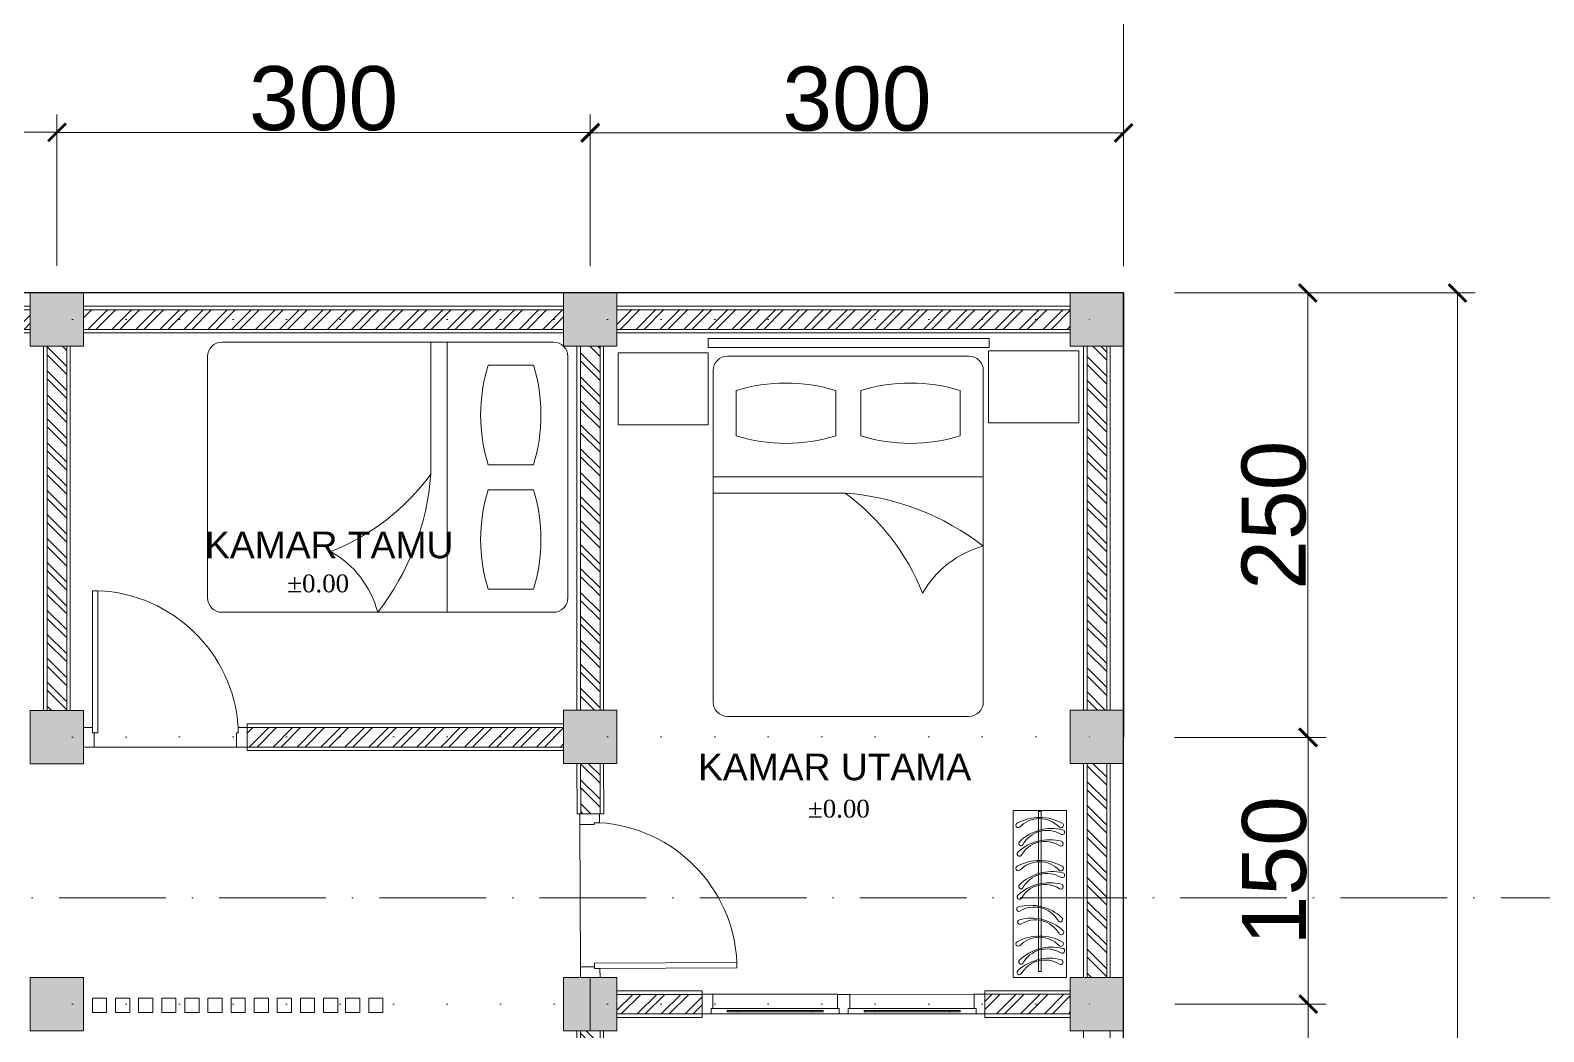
# Model space of a CAD drawing. Header units: millimetres. Extents: x -12161372 to 46643, y -9506984 to 15358.
# Drawn here: x 12894 to 13745, y 5875 to 6438 of the extents above; entities that cross this region are included whole.
import ezdxf

# ---------------------------------------------------------------- set-up
doc = ezdxf.new("R2010")
doc.units = ezdxf.units.MM
doc.linetypes.add('ACAD_ISO07W100', pattern=[3, 0, -3])
doc.linetypes.add('ACAD_ISO10W100', pattern=[18, 12, -3, 0, -3])
for name, color, linetype, lineweight in [('arsiran', 202, 'Continuous', 0), ('dimensi', 50, 'Continuous', 5), ('dinding', 110, 'Continuous', 9), ('furniture', 7, 'Continuous', 5), ('garis potongan', 3, 'ACAD_ISO10W100', 18), ('interior', 7, 'Continuous', 13), ('jendela', 7, 'Continuous', 15), ('kolom', 150, 'Continuous', 13), ('pintu', 7, 'Continuous', 13), ('teks', 255, 'Continuous', 5)]:
    doc.layers.add(name, color=color, linetype=linetype, lineweight=lineweight)
doc.layers.add('lahan', color=253, linetype='Continuous', plot=False)
doc.layers.add('lantai', color=9, linetype='Continuous')
doc.styles.get("Standard").update_dxf_attribs({"font": 'arial.ttf'})
doc.styles.add('teks3', font='times.ttf', dxfattribs={"height": 25})
doc.dimstyles.new('ISO-25', dxfattribs={"dimtxt": 4.5, "dimasz": 10, "dimexe": 10, "dimexo": 10, "dimtad": 1, "dimtxsty": 'Standard', "dimblk": 'ARCHTICK', "dimcen": 2.5, "dimclrt": 256, "dimadec": 0, "dimazin": 0, "dimtfac": 1, "dimtmove": 0, "dimatfit": 3, "dimfxl": 75, "dimfxlon": 1, "dimtfillclr": 256, "dimlwd": -1, "dimlwe": -1, "dimarcsym": 0})

# ---------------------------------------------------------------- blocks, each defined once
blk = doc.blocks.new('*U21')
at = {"layer": 'arsiran'}
h = blk.add_hatch(dxfattribs=at)
h.set_pattern_fill('ANSI32', color=256)
h.set_pattern_definition([(45, (-2340.073, -4513.269), (-6.735192, 6.735192), []), (45, (-2335.583, -4513.269), (-6.735192, 6.735192), [])])
h.paths.add_polyline_path([(0, 5.5), (0, -5.5), (204.61, -5.5), (204.61, 5.5)])
blk.add_lwpolyline([(0, -5.5), (204.61, -5.5), (204.61, 5.5), (0, 5.5)], close=True, dxfattribs=at)
at = {"layer": 'dinding'}
blk.add_lwpolyline([(0, -7.5), (204.61, -7.5), (204.61, 7.5), (0, 7.5)], close=True, dxfattribs=at)
blk = doc.blocks.new('*U22')
at = {"layer": 'arsiran'}
h = blk.add_hatch(dxfattribs=at)
h.set_pattern_fill('ANSI32', color=256)
h.set_pattern_definition([(45, (-2339.748, -4513.269), (-6.735192, 6.735192), []), (45, (-2335.258, -4513.269), (-6.735192, 6.735192), [])])
h.paths.add_polyline_path([(0, 5.5), (0, -5.5), (204.93, -5.5), (204.93, 5.5)])
blk.add_lwpolyline([(0, -5.5), (204.93, -5.5), (204.93, 5.5), (0, 5.5)], close=True, dxfattribs=at)
at = {"layer": 'dinding'}
blk.add_lwpolyline([(0, -7.5), (204.93, -7.5), (204.93, 7.5), (0, 7.5)], close=True, dxfattribs=at)
blk = doc.blocks.new('*U4')
at = {"layer": 'arsiran'}
h = blk.add_hatch(dxfattribs=at)
h.set_pattern_fill('ANSI32', color=256)
h.set_pattern_definition([(45, (-2274.681, -4513.269), (-6.735192, 6.735192), []), (45, (-2270.191, -4513.269), (-6.735192, 6.735192), [])])
h.paths.add_polyline_path([(0, 5.5), (0, -5.5), (270, -5.5), (270, 5.5)])
blk.add_lwpolyline([(0, -5.5), (270, -5.5), (270, 5.5), (0, 5.5)], close=True, dxfattribs=at)
at = {"layer": 'dinding'}
blk.add_lwpolyline([(0, -7.5), (270, -7.5), (270, 7.5), (0, 7.5)], close=True, dxfattribs=at)
blk = doc.blocks.new('*U24')
at = {"layer": 'arsiran'}
h = blk.add_hatch(dxfattribs=at)
h.set_pattern_fill('ANSI32', color=256)
h.set_pattern_definition([(45, (-2289.681, -4513.269), (-6.735192, 6.735192), []), (45, (-2285.191, -4513.269), (-6.735192, 6.735192), [])])
h.paths.add_polyline_path([(0, 5.5), (0, -5.5), (255, -5.5), (255, 5.5)])
blk.add_lwpolyline([(0, -5.5), (255, -5.5), (255, 5.5), (0, 5.5)], close=True, dxfattribs=at)
at = {"layer": 'dinding'}
blk.add_lwpolyline([(0, -7.5), (255, -7.5), (255, 7.5), (0, 7.5)], close=True, dxfattribs=at)
blk = doc.blocks.new('*U38')
at = {"layer": 'arsiran'}
h = blk.add_hatch(dxfattribs=at)
h.set_pattern_fill('ANSI32', color=256)
h.set_pattern_definition([(45, (-2366.681, -4513.269), (-6.735192, 6.735192), []), (45, (-2362.191, -4513.269), (-6.735192, 6.735192), [])])
h.paths.add_polyline_path([(0, 5.5), (0, -5.5), (178, -5.5), (178, 5.5)])
blk.add_lwpolyline([(0, -5.5), (178, -5.5), (178, 5.5), (0, 5.5)], close=True, dxfattribs=at)
at = {"layer": 'dinding'}
blk.add_lwpolyline([(0, -7.5), (178, -7.5), (178, 7.5), (0, 7.5)], close=True, dxfattribs=at)
blk = doc.blocks.new('*U39')
at = {"layer": 'arsiran'}
h = blk.add_hatch(dxfattribs=at)
h.set_pattern_fill('ANSI32', color=256, angle=0.22412)
h.set_pattern_definition([(45.22412, (-2498.637, -4523.077), (-6.761486, 6.708795), []), (45.22412, (-2494.147, -4523.059), (-6.761486, 6.708795), [])])
h.paths.add_polyline_path([(-0.02, 5.5), (0.02, -5.5), (28.39, -5.39), (28.35, 5.61)])
blk.add_lwpolyline([(0.02, -5.5), (28.39, -5.39), (28.35, 5.61), (-0.02, 5.5)], close=True, dxfattribs=at)
at = {"layer": 'dinding'}
blk.add_lwpolyline([(0.03, -7.5), (28.4, -7.39), (28.34, 7.61), (-0.03, 7.5)], close=True, dxfattribs=at)
blk = doc.blocks.new('*U25')
at = {"layer": 'arsiran'}
h = blk.add_hatch(dxfattribs=at)
h.set_pattern_fill('ANSI32', color=256)
h.set_pattern_definition([(45, (-2424.289, -4513.269), (-6.735192, 6.735192), []), (45, (-2419.799, -4513.269), (-6.735192, 6.735192), [])])
h.paths.add_polyline_path([(0, 5.5), (0, -5.5), (120.39, -5.5), (120.39, 5.5)])
blk.add_lwpolyline([(0, -5.5), (120.39, -5.5), (120.39, 5.5), (0, 5.5)], close=True, dxfattribs=at)
at = {"layer": 'dinding'}
blk.add_lwpolyline([(0, -7.5), (120.39, -7.5), (120.39, 7.5), (0, 7.5)], close=True, dxfattribs=at)
blk = doc.blocks.new('*U40')
at = {"layer": 'arsiran'}
h = blk.add_hatch(dxfattribs=at)
h.set_pattern_fill('ANSI32', color=256)
h.set_pattern_definition([(45, (-2496.681, -4513.269), (-6.735192, 6.735192), []), (45, (-2492.191, -4513.269), (-6.735192, 6.735192), [])])
h.paths.add_polyline_path([(0, 5.5), (0, -5.5), (48, -5.5), (48, 5.5)])
blk.add_lwpolyline([(0, -5.5), (48, -5.5), (48, 5.5), (0, 5.5)], close=True, dxfattribs=at)
at = {"layer": 'dinding'}
blk.add_lwpolyline([(0, -7.5), (48, -7.5), (48, 7.5), (0, 7.5)], close=True, dxfattribs=at)
blk = doc.blocks.new('*U42')
at = {"layer": 'arsiran'}
h = blk.add_hatch(dxfattribs=at)
h.set_pattern_fill('ANSI32', color=256)
h.set_pattern_definition([(45, (-2527.686, -4513.269), (-6.735192, 6.735192), []), (45, (-2523.196, -4513.269), (-6.735192, 6.735192), [])])
h.paths.add_polyline_path([(0, 5.5), (0, -5.5), (16.99, -5.5), (16.99, 5.5)])
blk.add_lwpolyline([(0, -5.5), (16.99, -5.5), (16.99, 5.5), (0, 5.5)], close=True, dxfattribs=at)
at = {"layer": 'dinding'}
blk.add_lwpolyline([(0, -7.5), (16.99, -7.5), (16.99, 7.5), (0, 7.5)], close=True, dxfattribs=at)
blk = doc.blocks.new('_ArchTick')
at = {"color": 0, "linetype": 'ByBlock', "const_width": 0.15}
blk.add_lwpolyline([(-0.5, -0.5), (0.5, 0.5)], dxfattribs=at)
blk = doc.blocks.new('*D82')
at = {"layer": 'Defpoints', "color": 0, "ltscale": 10, "transparency": 16777216}
for p in [(13509.18, 6290.26), (13509.18, 5290.26), (13696.99, 5290.26)]:
    blk.add_point(p, dxfattribs=at)
at = {"layer": 'dimensi', "color": 0, "ltscale": 10, "transparency": 16777216}
for p, q in [((13621.99, 6290.26), (13706.99, 6290.26)), ((13696.99, 6290.26), (13696.99, 5290.26)), ((13621.99, 5290.26), (13706.99, 5290.26))]:
    blk.add_line(p, q, dxfattribs=at)
at = {"layer": 'dimensi', "color": 0, "ltscale": 10, "transparency": 16777216, "xscale": 10, "yscale": 10, "zscale": 10}
for p, rotation in [((13696.99, 6290.26), 90), ((13696.99, 5290.26), 270)]:
    blk.add_blockref('_ArchTick', p, dxfattribs=dict(at, rotation=rotation))
at = {"layer": 'dimensi', "ltscale": 10, "transparency": 16777216, "insert": (13677.98, 5788.69), "char_height": 4.5, "attachment_point": 5, "rotation": 90}
blk.add_mtext('{\\H8x;1000}', dxfattribs=at)
blk = doc.blocks.new('*D83')
at = {"layer": 'Defpoints', "color": 0, "ltscale": 10, "transparency": 16777216}
for p in [(13509.18, 5890.26), (13501.68, 5290.26), (13612.91, 5290.26)]:
    blk.add_point(p, dxfattribs=at)
at = {"layer": 'dimensi', "color": 0, "ltscale": 10, "transparency": 16777216}
for p, q in [((13537.91, 5890.26), (13622.91, 5890.26)), ((13612.91, 5890.26), (13612.91, 5290.26)), ((13537.91, 5290.26), (13622.91, 5290.26))]:
    blk.add_line(p, q, dxfattribs=at)
at = {"layer": 'dimensi', "color": 0, "ltscale": 10, "transparency": 16777216, "xscale": 10, "yscale": 10, "zscale": 10}
for p, rotation in [((13612.91, 5890.26), 90), ((13612.91, 5290.26), 270)]:
    blk.add_blockref('_ArchTick', p, dxfattribs=dict(at, rotation=rotation))
at = {"layer": 'dimensi', "ltscale": 10, "transparency": 16777216, "insert": (13593.9, 5579.04), "char_height": 4.5, "attachment_point": 5, "rotation": 90}
blk.add_mtext('{\\H8x;600}', dxfattribs=at)
blk = doc.blocks.new('*D85')
at = {"layer": 'Defpoints', "color": 0, "ltscale": 10, "transparency": 16777216}
for p in [(12909.18, 6380.65), (12609.18, 6290.26), (12909.18, 6290.26)]:
    blk.add_point(p, dxfattribs=at)
at = {"layer": 'dimensi', "color": 0, "ltscale": 10, "transparency": 16777216}
for p, q in [((12609.18, 6305.65), (12609.18, 6390.65)), ((12909.18, 6305.65), (12909.18, 6390.65)), ((12609.18, 6380.65), (12909.18, 6380.65))]:
    blk.add_line(p, q, dxfattribs=at)
at = {"layer": 'dimensi', "color": 0, "ltscale": 10, "transparency": 16777216, "xscale": 10, "yscale": 10, "zscale": 10, "rotation": 180}
blk.add_blockref('_ArchTick', (12609.18, 6380.65), dxfattribs=at)
at = {"layer": 'dimensi', "color": 0, "ltscale": 10, "transparency": 16777216, "xscale": 10, "yscale": 10, "zscale": 10}
blk.add_blockref('_ArchTick', (12909.18, 6380.65), dxfattribs=at)
at = {"layer": 'dimensi', "ltscale": 10, "transparency": 16777216, "insert": (12759.18, 6399.66), "char_height": 4.5, "attachment_point": 5}
blk.add_mtext('{\\H8x;300}', dxfattribs=at)
blk = doc.blocks.new('*D86')
at = {"layer": 'Defpoints', "color": 0, "ltscale": 10, "transparency": 16777216}
for p in [(13209.18, 6380.58), (12909.18, 6290.26), (13209.18, 6290.26)]:
    blk.add_point(p, dxfattribs=at)
at = {"layer": 'dimensi', "color": 0, "ltscale": 10, "transparency": 16777216}
for p, q in [((12909.18, 6305.58), (12909.18, 6390.58)), ((13209.18, 6305.58), (13209.18, 6390.58)), ((12909.18, 6380.58), (13209.18, 6380.58))]:
    blk.add_line(p, q, dxfattribs=at)
at = {"layer": 'dimensi', "color": 0, "ltscale": 10, "transparency": 16777216, "xscale": 10, "yscale": 10, "zscale": 10, "rotation": 180}
blk.add_blockref('_ArchTick', (12909.18, 6380.58), dxfattribs=at)
at = {"layer": 'dimensi', "color": 0, "ltscale": 10, "transparency": 16777216, "xscale": 10, "yscale": 10, "zscale": 10}
blk.add_blockref('_ArchTick', (13209.18, 6380.58), dxfattribs=at)
at = {"layer": 'dimensi', "ltscale": 10, "transparency": 16777216, "insert": (13059.18, 6399.6), "char_height": 4.5, "attachment_point": 5}
blk.add_mtext('{\\H8x;300}', dxfattribs=at)
blk = doc.blocks.new('*D87')
at = {"layer": 'Defpoints', "color": 0, "ltscale": 10, "transparency": 16777216}
for p in [(13509.18, 6380.34), (13209.18, 6290.89), (13509.18, 6290.26)]:
    blk.add_point(p, dxfattribs=at)
at = {"layer": 'dimensi', "color": 0, "ltscale": 10, "transparency": 16777216}
for p, q in [((13209.18, 6305.34), (13209.18, 6390.34)), ((13509.18, 6305.34), (13509.18, 6390.34)), ((13209.18, 6380.34), (13509.18, 6380.34))]:
    blk.add_line(p, q, dxfattribs=at)
at = {"layer": 'dimensi', "color": 0, "ltscale": 10, "transparency": 16777216, "xscale": 10, "yscale": 10, "zscale": 10, "rotation": 180}
blk.add_blockref('_ArchTick', (13209.18, 6380.34), dxfattribs=at)
at = {"layer": 'dimensi', "color": 0, "ltscale": 10, "transparency": 16777216, "xscale": 10, "yscale": 10, "zscale": 10}
blk.add_blockref('_ArchTick', (13509.18, 6380.34), dxfattribs=at)
at = {"layer": 'dimensi', "ltscale": 10, "transparency": 16777216, "insert": (13359.18, 6399.35), "char_height": 4.5, "attachment_point": 5}
blk.add_mtext('{\\H8x;300}', dxfattribs=at)
blk = doc.blocks.new('*D88')
at = {"layer": 'Defpoints', "color": 0, "ltscale": 10, "transparency": 16777216}
for p in [(13509.18, 6452.52), (12309.18, 6290.26), (13509.18, 6290.26)]:
    blk.add_point(p, dxfattribs=at)
at = {"layer": 'dimensi', "color": 0, "ltscale": 10, "transparency": 16777216}
for p, q in [((12309.18, 6377.52), (12309.18, 6462.52)), ((13509.18, 6377.52), (13509.18, 6462.52)), ((12309.18, 6452.52), (13509.18, 6452.52))]:
    blk.add_line(p, q, dxfattribs=at)
at = {"layer": 'dimensi', "color": 0, "ltscale": 10, "transparency": 16777216, "xscale": 10, "yscale": 10, "zscale": 10, "rotation": 180}
blk.add_blockref('_ArchTick', (12309.18, 6452.52), dxfattribs=at)
at = {"layer": 'dimensi', "color": 0, "ltscale": 10, "transparency": 16777216, "xscale": 10, "yscale": 10, "zscale": 10}
blk.add_blockref('_ArchTick', (13509.18, 6452.52), dxfattribs=at)
at = {"layer": 'dimensi', "ltscale": 10, "transparency": 16777216, "insert": (12907.43, 6471.53), "char_height": 4.5, "attachment_point": 5}
blk.add_mtext('{\\H8x;1200}', dxfattribs=at)
blk = doc.blocks.new('*D97')
at = {"layer": 'Defpoints', "color": 0, "ltscale": 10, "transparency": 16777216}
for p in [(13509.18, 6290.26), (13509.18, 6040.26), (13612.8, 6040.26)]:
    blk.add_point(p, dxfattribs=at)
at = {"layer": 'dimensi', "color": 0, "ltscale": 10, "transparency": 16777216}
for p, q in [((13537.8, 6290.26), (13622.8, 6290.26)), ((13612.8, 6290.26), (13612.8, 6040.26)), ((13537.8, 6040.26), (13622.8, 6040.26))]:
    blk.add_line(p, q, dxfattribs=at)
at = {"layer": 'dimensi', "color": 0, "ltscale": 10, "transparency": 16777216, "xscale": 10, "yscale": 10, "zscale": 10}
for p, rotation in [((13612.8, 6290.26), 90), ((13612.8, 6040.26), 270)]:
    blk.add_blockref('_ArchTick', p, dxfattribs=dict(at, rotation=rotation))
at = {"layer": 'dimensi', "ltscale": 10, "transparency": 16777216, "insert": (13593.79, 6165.26), "char_height": 4.5, "attachment_point": 5, "rotation": 90}
blk.add_mtext('{\\H8x;250}', dxfattribs=at)
blk = doc.blocks.new('*D98')
at = {"layer": 'Defpoints', "color": 0, "ltscale": 10, "transparency": 16777216}
for p in [(13509.18, 6040.26), (13509.18, 5890.26), (13613.05, 5890.26)]:
    blk.add_point(p, dxfattribs=at)
at = {"layer": 'dimensi', "color": 0, "ltscale": 10, "transparency": 16777216}
for p, q in [((13538.05, 6040.26), (13623.05, 6040.26)), ((13613.05, 6040.26), (13613.05, 5890.26)), ((13538.05, 5890.26), (13623.05, 5890.26))]:
    blk.add_line(p, q, dxfattribs=at)
at = {"layer": 'dimensi', "color": 0, "ltscale": 10, "transparency": 16777216, "xscale": 10, "yscale": 10, "zscale": 10}
for p, rotation in [((13613.05, 6040.26), 90), ((13613.05, 5890.26), 270)]:
    blk.add_blockref('_ArchTick', p, dxfattribs=dict(at, rotation=rotation))
at = {"layer": 'dimensi', "ltscale": 10, "transparency": 16777216, "insert": (13594.04, 5965.26), "char_height": 4.5, "attachment_point": 5, "rotation": 90}
blk.add_mtext('{\\H8x;150}', dxfattribs=at)
blk = doc.blocks.new('A$C20D7642B')
for p, q in [((0, 1880), (0, 0)), ((600, 1880), (0, 1880)), ((600, 1880), (600, 0)), ((285, 14), (285, 1812)), ((285, 1812), (316, 1812)), ((316, 1812), (316, 14)), ((340, 0), (0, 0)), ((316, 14), (285, 14)), ((340, 0), (600, 0))]:
    blk.add_line(p, q)
for centre, radius, start, end in [((65, 1707), 27.8, 56.3378, 252.7376), ((190, 2189), 526, 255.3064, 312.7492), ((221, 1864), 305, 239.1708, 332.3023), ((243, 1988), 305, 237.7855, 330.9171), ((511, 1705), 26.4, 313.4541, 140.2621), ((529, 1823), 26.4, 312.0689, 138.8769), ((49, 1578), 27.8, 57.7231, 254.1228), ((163, 2064), 526, 256.6916, 314.1345), ((59, 1372), 27.8, 28.2801, 224.6799), ((63, 1502), 27.8, 42.31, 238.7098), ((301, 1940), 526, 241.2786, 298.7214), ((304, 1732), 305, 223.7577, 316.8893), ((349, 1537), 305, 209.7278, 302.8594), ((542, 1501), 26.4, 298.0411, 124.849), ((397, 1739), 526, 227.2487, 284.6915), ((71, 1227), 27.8, 28.2801, 224.6799), ((408, 1594), 526, 227.2487, 284.6915), ((360, 1392), 305, 209.7278, 302.8594), ((524, 1256), 26.4, 284.0112, 110.8192), ((535, 1111), 26.4, 284.0112, 110.8192), ((65, 858), 27.8, 56.3378, 252.7376), ((190, 1340), 526, 255.3064, 312.7492), ((221, 1015), 305, 239.1708, 332.3023), ((243, 1139), 305, 237.7855, 330.9171), ((511, 856), 26.4, 313.4541, 140.2621), ((529, 974), 26.4, 312.0689, 138.8769), ((49, 729), 27.8, 57.7231, 254.1228), ((163, 1215), 526, 256.6916, 314.1345), ((63, 653), 27.8, 42.31, 238.7098), ((301, 1090), 526, 241.2786, 298.7214), ((304, 883), 305, 223.7577, 316.8893), ((529, 489), 26.4, 312.0689, 138.8769), ((542, 652), 26.4, 298.0411, 124.849), ((65, 374), 27.8, 56.3378, 252.7376), ((163, 730), 526, 256.6916, 314.1345), ((190, 856), 526, 255.3064, 312.7492), ((221, 530), 305, 239.1708, 332.3023), ((243, 655), 305, 237.7855, 330.9171), ((511, 372), 26.4, 313.4541, 140.2621), ((49, 245), 27.8, 57.7231, 254.1228), ((63, 168), 27.8, 42.31, 238.7098), ((304, 398), 305, 223.7577, 316.8893), ((542, 168), 26.4, 298.0411, 124.849), ((301, 606), 526, 241.2786, 298.7214)]:
    blk.add_arc(centre, radius, start, end)

msp = doc.modelspace()

# ---------------------------------------------------------------- hatches: boundary and pattern name
at = {"layer": 'jendela'}
h = msp.add_hatch(color=256, dxfattribs=at)
h.dxf.hatch_style = 1
h.paths.add_polyline_path([(13340.176, 5886.002), (13340.176, 5886.602), (13286.176, 5886.602), (13286.176, 5886.002)])
h = msp.add_hatch(color=256, dxfattribs=at)
h.dxf.hatch_style = 1
h.paths.add_polyline_path([(13340.176, 5886.002), (13340.176, 5886.602), (13286.176, 5886.602), (13286.176, 5886.002)])
h = msp.add_hatch(color=256, dxfattribs=at)
h.dxf.hatch_style = 1
h.paths.add_polyline_path([(13286.183, 5885.997), (13286.183, 5886.597), (13340.183, 5886.597), (13340.183, 5885.997)])
h = msp.add_hatch(color=256, dxfattribs=at)
h.dxf.hatch_style = 1
h.paths.add_polyline_path([(13286.189, 5886.002), (13286.189, 5886.602), (13340.189, 5886.602), (13340.189, 5886.002)])
h = msp.add_hatch(color=256, dxfattribs=at)
h.dxf.hatch_style = 1
h.paths.add_polyline_path([(13286.189, 5886.002), (13286.189, 5886.602), (13340.189, 5886.602), (13340.189, 5886.002)])
h = msp.add_hatch(color=256, dxfattribs=at)
h.dxf.hatch_style = 1
h.paths.add_polyline_path([(13417.176, 5886.002), (13417.176, 5886.602), (13363.176, 5886.602), (13363.176, 5886.002)])
h = msp.add_hatch(color=256, dxfattribs=at)
h.dxf.hatch_style = 1
h.paths.add_polyline_path([(13417.176, 5886.002), (13417.176, 5886.602), (13363.176, 5886.602), (13363.176, 5886.002)])
h = msp.add_hatch(color=256, dxfattribs=at)
h.dxf.hatch_style = 1
h.paths.add_polyline_path([(13417.183, 5885.997), (13417.183, 5886.597), (13363.183, 5886.597), (13363.183, 5885.997)])
h = msp.add_hatch(color=256, dxfattribs=at)
h.dxf.hatch_style = 1
h.paths.add_polyline_path([(13363.189, 5886.002), (13363.189, 5886.602), (13417.189, 5886.602), (13417.189, 5886.002)])
h = msp.add_hatch(color=256, dxfattribs=at)
h.dxf.hatch_style = 1
h.paths.add_polyline_path([(13363.189, 5886.002), (13363.189, 5886.602), (13417.189, 5886.602), (13417.189, 5886.002)])
at = {"layer": 'kolom'}
h = msp.add_hatch(color=256, dxfattribs=at)
h.dxf.hatch_style = 1
h.paths.add_polyline_path([(12924.183, 6260.262), (12924.183, 6290.262), (12894.183, 6290.262), (12894.183, 6260.262)])
h = msp.add_hatch(color=256, dxfattribs=at)
h.dxf.hatch_style = 1
h.paths.add_polyline_path([(13224.183, 6260.262), (13224.183, 6290.262), (13194.183, 6290.262), (13194.183, 6260.262)])
h = msp.add_hatch(color=256, dxfattribs=at)
h.dxf.hatch_style = 1
h.paths.add_polyline_path([(13509.183, 6260.262), (13509.183, 6290.262), (13479.183, 6290.262), (13479.183, 6260.262)])
h = msp.add_hatch(color=256, dxfattribs=at)
h.dxf.hatch_style = 1
h.paths.add_polyline_path([(12924.183, 6025.329), (12924.183, 6055.329), (12894.183, 6055.329), (12894.183, 6025.329)])
h = msp.add_hatch(color=256, dxfattribs=at)
h.dxf.hatch_style = 1
h.paths.add_polyline_path([(13224.183, 6025.654), (13224.183, 6055.654), (13194.183, 6055.654), (13194.183, 6025.654)])
h = msp.add_hatch(color=256, dxfattribs=at)
h.dxf.hatch_style = 1
h.paths.add_polyline_path([(13509.183, 6025.654), (13509.183, 6055.654), (13479.183, 6055.654), (13479.183, 6025.654)])
h = msp.add_hatch(color=256, dxfattribs=at)
h.dxf.hatch_style = 1
h.paths.add_polyline_path([(12924.183, 5875.262), (12924.183, 5905.262), (12894.183, 5905.262), (12894.183, 5875.262)])
h = msp.add_hatch(color=256, dxfattribs=at)
h.dxf.hatch_style = 1
h.paths.add_polyline_path([(13224.183, 5875.262), (13224.183, 5905.262), (13194.183, 5905.262), (13194.183, 5875.262)])
h = msp.add_hatch(color=256, dxfattribs=at)
h.dxf.hatch_style = 1
h.paths.add_polyline_path([(13509.183, 5875.262), (13509.183, 5905.262), (13479.183, 5905.262), (13479.183, 5875.262)])

# ---------------------------------------------------------------- linework, layer by layer
at = {"layer": 'dinding'}
msp.add_lwpolyline([(13501.683, 5597.689), (13501.705, 5875.262), (13486.705, 5875.262), (13486.683, 5597.689)], close=True, dxfattribs=at)
at = {"layer": 'furniture', "lineweight": 0}
for p, q in [((13188.451, 6262.636), (13002.021, 6262.636)), ((13119.509, 6262.636), (13119.509, 6188.427)), ((13128.723, 6262.636), (13128.723, 6110.655)), ((13275.411, 6264.607), (13433.471, 6264.607)), ((13275.411, 6259.541), (13275.411, 6264.607)), ((13433.471, 6259.541), (13275.411, 6259.541)), ((13483.9, 6257.694), (13433.239, 6257.694)), ((13433.239, 6217.165), (13433.239, 6257.694)), ((13433.471, 6259.541), (13433.471, 6264.607)), ((13483.9, 6217.165), (13483.9, 6257.694)), ((12993.916, 6254.53), (12993.916, 6118.761)), ((13177.197, 6249.69), (13151.736, 6249.69)), ((13196.557, 6118.761), (13196.557, 6254.53)), ((13275.56, 6256.583), (13224.899, 6256.583)), ((13224.899, 6216.054), (13224.899, 6256.583)), ((13275.56, 6216.054), (13275.56, 6256.583)), ((13422.161, 6254.736), (13286.391, 6254.736)), ((13278.285, 6246.631), (13278.285, 6060.201)), ((13430.266, 6060.201), (13430.266, 6246.631)), ((13291.232, 6235.376), (13291.232, 6209.915)), ((13347.246, 6235.376), (13347.246, 6209.915)), ((13361.305, 6235.376), (13361.305, 6209.915)), ((13417.32, 6209.915), (13417.32, 6235.376)), ((13224.899, 6216.054), (13275.56, 6216.054)), ((13433.239, 6217.165), (13483.9, 6217.165)), ((13177.197, 6193.675), (13151.736, 6193.675)), ((13278.285, 6186.902), (13430.266, 6186.902)), ((13177.197, 6179.616), (13151.736, 6179.616)), ((13278.285, 6177.688), (13352.495, 6177.688)), ((13151.736, 6123.601), (13177.197, 6123.601)), ((13002.021, 6110.655), (13188.451, 6110.655)), ((13286.391, 6052.095), (13422.161, 6052.095))]:
    msp.add_line(p, q, dxfattribs=at)
for centre, radius, start, end in [((13002.021, 6254.53), 8.106, 90, 180), ((13188.451, 6254.53), 8.106, 0, 90), ((13242.038, 6221.682), 94.546, 162.768704, 197.231296), ((13086.894, 6221.682), 94.546, 342.768704, 17.231296), ((13286.391, 6246.631), 8.106, 90, 180), ((13422.161, 6246.631), 8.106, 0, 90), ((13319.239, 6145.074), 94.546, 72.768704, 107.231296), ((13389.313, 6145.074), 94.546, 72.768704, 107.231296), ((13319.239, 6300.217), 94.546, 252.768704, 287.231296), ((13389.313, 6300.217), 94.546, 252.768704, 287.231296), ((13017.137, 6262.646), 126.446, 291.348472, 324.057918), ((12976.225, 6198.863), 143.663, 322.121347, 355.834124), ((13242.038, 6151.609), 94.546, 162.768704, 197.231296), ((13086.894, 6151.609), 94.546, 342.768704, 17.231296), ((13342.058, 6034.404), 143.663, 52.121347, 85.834124), ((13278.275, 6075.316), 126.446, 21.348472, 54.057918), ((13444.34, 6094.23), 55.387, 104.720065, 150.686325), ((13036.051, 6096.581), 55.387, 14.720065, 60.686325), ((13002.021, 6118.761), 8.106, 180, 270), ((13188.451, 6118.761), 8.106, 270, 0), ((13286.391, 6060.201), 8.106, 180, 270), ((13422.161, 6060.201), 8.106, 270, 0)]:
    msp.add_arc(centre, radius, start, end, dxfattribs=at)
at = {"layer": 'garis potongan', "ltscale": 5}
msp.add_lwpolyline([(11648.982, 5925.082), (11648.982, 5950.082), (13857.666, 5950.082), (13857.666, 5925.082)], dxfattribs=at)
at = {"layer": 'interior'}
for points in [[(12937.098, 5885.603), (12929.098, 5885.603), (12929.098, 5893.603), (12937.098, 5893.603)], [(12950.098, 5885.603), (12942.098, 5885.603), (12942.098, 5893.603), (12950.098, 5893.603)], [(12963.098, 5885.603), (12955.098, 5885.603), (12955.098, 5893.603), (12963.098, 5893.603)], [(12976.098, 5885.603), (12968.098, 5885.603), (12968.098, 5893.603), (12976.098, 5893.603)], [(12989.098, 5885.603), (12981.098, 5885.603), (12981.098, 5893.603), (12989.098, 5893.603)], [(13002.098, 5885.603), (12994.098, 5885.603), (12994.098, 5893.603), (13002.098, 5893.603)], [(13015.098, 5885.603), (13007.098, 5885.603), (13007.098, 5893.603), (13015.098, 5893.603)], [(13028.098, 5885.603), (13020.098, 5885.603), (13020.098, 5893.603), (13028.098, 5893.603)], [(13041.098, 5885.603), (13033.098, 5885.603), (13033.098, 5893.603), (13041.098, 5893.603)], [(13054.098, 5885.603), (13046.098, 5885.603), (13046.098, 5893.603), (13054.098, 5893.603)], [(13067.098, 5885.603), (13059.098, 5885.603), (13059.098, 5893.603), (13067.098, 5893.603)], [(13079.567, 5885.603), (13071.567, 5885.603), (13071.567, 5893.603), (13079.567, 5893.603)], [(13092.567, 5885.603), (13084.567, 5885.603), (13084.567, 5893.603), (13092.567, 5893.603)]]:
    msp.add_lwpolyline(points, close=True, dxfattribs=at)
at = {"layer": 'jendela'}
for p, q in [((13278.183, 5895.779), (13348.183, 5895.779)), ((13278.183, 5895.779), (13348.183, 5895.779)), ((13425.183, 5895.779), (13355.194, 5895.752)), ((13425.183, 5895.779), (13355.194, 5895.752)), ((13354.183, 5884.797), (13272.183, 5884.796)), ((13292.183, 5886.848), (13292.183, 5885.648)), ((13334.183, 5886.848), (13334.183, 5885.648)), ((13349.183, 5884.797), (13431.183, 5884.796)), ((13369.183, 5886.848), (13369.183, 5885.648)), ((13411.183, 5886.848), (13411.183, 5885.648))]:
    msp.add_line(p, q, dxfattribs=at)
for points in [[(13278.183, 5884.797), (13278.183, 5884.796), (13272.183, 5884.796), (13272.172, 5895.779)], [(13272.172, 5895.779), (13278.183, 5895.779), (13278.183, 5887.797)], [(13278.183, 5884.797), (13278.183, 5884.796), (13272.183, 5884.796), (13272.183, 5895.78)], [(13272.183, 5895.78), (13278.183, 5895.779), (13278.183, 5887.797)], [(13348.172, 5895.762), (13355.194, 5895.762), (13355.183, 5887.797), (13354.183, 5887.797), (13354.183, 5884.797), (13349.183, 5884.797)], [(13355.194, 5895.762), (13348.172, 5895.762), (13348.183, 5887.797), (13349.183, 5887.797), (13349.183, 5884.797), (13354.183, 5884.797)], [(13355.194, 5895.762), (13348.172, 5895.762), (13348.183, 5887.797), (13349.183, 5887.797), (13349.183, 5884.797), (13354.183, 5884.797)], [(13425.183, 5884.797), (13425.183, 5884.796), (13431.183, 5884.796), (13431.183, 5895.78)], [(13431.183, 5895.78), (13425.183, 5895.779), (13425.183, 5887.797)], [(13425.183, 5884.797), (13425.183, 5884.796), (13431.183, 5884.796), (13431.194, 5895.779)], [(13431.194, 5895.779), (13425.183, 5895.779), (13425.183, 5887.797)]]:
    msp.add_lwpolyline(points, dxfattribs=at)
for points in [[(13349.183, 5884.797), (13277.183, 5884.797), (13277.183, 5887.797), (13349.183, 5887.797)], [(13349.183, 5884.797), (13277.183, 5884.797), (13277.183, 5887.797), (13349.183, 5887.797)], [(13340.183, 5886.597), (13286.183, 5886.597), (13286.183, 5885.997), (13340.183, 5885.997)], [(13286.183, 5886.597), (13340.183, 5886.597), (13340.183, 5885.997), (13286.183, 5885.997)], [(13340.183, 5886.597), (13286.183, 5886.597), (13286.183, 5885.997), (13340.183, 5885.997)], [(13286.183, 5886.597), (13340.183, 5886.597), (13340.183, 5885.997), (13286.183, 5885.997)], [(13340.183, 5886.597), (13286.183, 5886.597), (13286.183, 5885.997), (13340.183, 5885.997)], [(13354.183, 5884.797), (13426.183, 5884.797), (13426.183, 5887.797), (13354.183, 5887.797)], [(13354.183, 5884.797), (13426.183, 5884.797), (13426.183, 5887.797), (13354.183, 5887.797)], [(13363.183, 5886.597), (13417.183, 5886.597), (13417.183, 5885.997), (13363.183, 5885.997)], [(13417.183, 5886.597), (13363.183, 5886.597), (13363.183, 5885.997), (13417.183, 5885.997)], [(13363.183, 5886.597), (13417.183, 5886.597), (13417.183, 5885.997), (13363.183, 5885.997)], [(13363.183, 5886.597), (13417.183, 5886.597), (13417.183, 5885.997), (13363.183, 5885.997)], [(13417.183, 5886.597), (13363.183, 5886.597), (13363.183, 5885.997), (13417.183, 5885.997)]]:
    msp.add_lwpolyline(points, close=True, dxfattribs=at)
at = {"layer": 'kolom'}
msp.add_line((13209.183, 5905.262), (13209.183, 5875.262), dxfattribs=at)
for points in [[(12894.183, 6260.262), (12924.183, 6260.262), (12924.183, 6290.262), (12894.183, 6290.262)], [(13194.183, 6260.262), (13224.183, 6260.262), (13224.183, 6290.262), (13194.183, 6290.262)], [(13479.183, 6260.262), (13509.183, 6260.262), (13509.183, 6290.262), (13479.183, 6290.262)], [(12894.183, 6025.329), (12924.183, 6025.329), (12924.183, 6055.329), (12894.183, 6055.329)], [(13194.183, 6025.654), (13224.183, 6025.654), (13224.183, 6055.654), (13194.183, 6055.654)], [(13479.183, 6025.654), (13509.183, 6025.654), (13509.183, 6055.654), (13479.183, 6055.654)], [(12894.183, 5875.262), (12924.183, 5875.262), (12924.183, 5905.262), (12894.183, 5905.262)], [(13194.183, 5875.262), (13224.183, 5875.262), (13224.183, 5905.262), (13194.183, 5905.262)], [(13479.183, 5875.262), (13509.183, 5875.262), (13509.183, 5905.262), (13479.183, 5905.262)]]:
    msp.add_lwpolyline(points, close=True, dxfattribs=at)
at = {"layer": 'lahan', "ltscale": 10}
msp.add_line((13509.183, 6290.262), (13509.183, 6040.262), dxfattribs=at)
at = {"layer": 'lantai'}
msp.add_lwpolyline([(12309.183, 5290.262), (13509.183, 5290.262), (13509.183, 6290.262), (12309.183, 6290.262)], close=True, dxfattribs=at)
at = {"layer": 'pintu'}
for p, q in [((12930.183, 6034.829), (12930.183, 6034.829)), ((12930.183, 6034.829), (13010.183, 6034.829)), ((13203.659, 5911.262), (13203.346, 5991.261)), ((13203.659, 5911.262), (13203.659, 5911.262))]:
    msp.add_line(p, q, dxfattribs=at)
for points in [[(12929.183, 6042.812), (12932.183, 6042.812), (12932.183, 6122.812), (12929.183, 6122.812)], [(13211.646, 5910.293), (13211.634, 5913.293), (13291.633, 5913.606), (13291.645, 5910.606)]]:
    msp.add_lwpolyline(points, close=True, dxfattribs=at)
for points in [[(12924.183, 6034.83), (12924.183, 6034.829), (12930.183, 6034.829), (12930.183, 6042.812), (12929.183, 6042.812), (12929.183, 6045.812), (12924.183, 6045.812), (12924.183, 6034.829)], [(13016.183, 6034.829), (13016.183, 6045.829), (13011.183, 6045.829), (13011.183, 6042.829), (13010.183, 6042.829), (13010.183, 6034.829), (13016.183, 6034.829)], [(13203.323, 5997.261), (13214.322, 5997.304), (13214.342, 5992.304), (13211.342, 5992.292), (13211.346, 5991.292), (13203.346, 5991.261), (13203.323, 5997.261)], [(13203.683, 5905.262), (13203.682, 5905.262), (13203.659, 5911.262), (13211.642, 5911.293), (13211.646, 5910.293), (13214.646, 5910.305), (13214.665, 5905.305), (13203.682, 5905.262)]]:
    msp.add_lwpolyline(points, dxfattribs=at)
for centre, start, end in [((12928.814, 6040.329), 3.819975, 87.661227), ((13209.164, 5909.915), 2.562894, 86.404147)]:
    msp.add_arc(centre, 82.552, start, end, dxfattribs=at)
at = {"layer": 'teks', "linetype": 'ACAD_ISO07W100', "ltscale": 10}
for p, q in [((11924.657, 6275.262), (13509.183, 6275.262)), ((11924.657, 6040.262), (13509.183, 6040.654)), ((11924.657, 5890.262), (13509.183, 5890.262))]:
    msp.add_line(p, q, dxfattribs=at)

# ---------------------------------------------------------------- block references
at = {"layer": 'dinding'}
for name, p in [('*U4', (12624.183, 6275.262)), ('*U4', (12924.183, 6275.262)), ('*U24', (13224.183, 6275.262)), ('*U38', (13016.183, 6040.329)), ('*U40', (13224.183, 5890.262)), ('*U40', (13431.188, 5890.288))]:
    msp.add_blockref(name, p, dxfattribs=at)
at = {"layer": 'dinding', "rotation": 270}
for name, p in [('*U22', (12909.183, 6260.262)), ('*U21', (13209.183, 6260.262)), ('*U21', (13494.183, 6260.262)), ('*U39', (13209.183, 6025.654)), ('*U25', (13494.183, 6025.654)), ('*U42', (13209.182, 5875.268))]:
    msp.add_blockref(name, p, dxfattribs=at)
at = {"layer": 'interior', "xscale": 0.05, "yscale": 0.05, "zscale": 0.05, "rotation": 180}
msp.add_blockref('A$C20D7642B', (13477.057, 5999.247), dxfattribs=at)

# ---------------------------------------------------------------- texts
at = {"layer": 'teks', "ltscale": 10, "char_height": 15, "attachment_point": 1}
for s, width, insert in [('KAMAR TAMU', 147.06365, (12992.486, 6156.07)), ('KAMAR UTAMA', 169.5723, (13269.805, 6031.2))]:
    msp.add_mtext_dynamic_manual_height_columns(s, width=width, gutter_width=100, heights=[0], dxfattribs=dict(at, insert=insert))
at = {"layer": 'teks', "char_height": 10, "attachment_point": 5, "style": 'teks3'}
for insert in [(13051.137, 6126.795), (13344.03, 6000.099)]:
    msp.add_mtext_dynamic_manual_height_columns('\\pxi-3,l4,t4;%%P0.00', width=79.47508, gutter_width=15, heights=[0], dxfattribs=dict(at, insert=insert))

# ---------------------------------------------------------------- dimensions: what is measured, and where the dimension line sits
at = {"layer": 'dimensi', "ltscale": 10}
dim = msp.add_linear_dim(base=(13509.183, 6452.524), p1=(12309.183, 6290.262), p2=(13509.183, 6290.262), text='{\\H8x;<>}', dimstyle='ISO-25', dxfattribs=at)
dim.commit()
dim.dimension.update_dxf_attribs({"geometry": '*D88', "text_midpoint": (12907.426, 6452.524), "dimtype": 160})
for base, p1, p2, picture, middle in [((12909.183, 6380.647), (12609.183, 6290.262), (12909.183, 6290.262), '*D85', (12759.183, 6399.665)), ((13209.183, 6380.584), (12909.183, 6290.262), (13209.183, 6290.262), '*D86', (13059.183, 6399.602)), ((13509.183, 6380.337), (13209.183, 6290.887), (13509.183, 6290.262), '*D87', (13359.183, 6399.355))]:
    dim = msp.add_linear_dim(base=base, p1=p1, p2=p2, text='{\\H8x;<>}', dimstyle='ISO-25', dxfattribs=at)
    dim.commit()
    dim.dimension.update_dxf_attribs({"geometry": picture, "text_midpoint": middle})
for base, p1, p2, picture, middle in [((13696.989, 5290.262), (13509.183, 6290.262), (13509.183, 5290.262), '*D82', (13696.989, 5788.686)), ((13613.049, 5890.262), (13509.183, 6040.262), (13509.183, 5890.262), '*D98', (13613.049, 5965.262)), ((13612.906, 5290.262), (13509.183, 5890.262), (13501.683, 5290.262), '*D83', (13612.906, 5579.041))]:
    dim = msp.add_linear_dim(base=base, p1=p1, p2=p2, angle=90, text='{\\H8x;<>}', dimstyle='ISO-25', dxfattribs=at)
    dim.commit()
    dim.dimension.update_dxf_attribs({"geometry": picture, "text_midpoint": middle, "dimtype": 160})
dim = msp.add_linear_dim(base=(13612.795, 6040.262), p1=(13509.183, 6290.262), p2=(13509.183, 6040.262), angle=90, text='{\\H8x;<>}', dimstyle='ISO-25', dxfattribs=at)
dim.commit()
dim.dimension.update_dxf_attribs({"geometry": '*D97', "text_midpoint": (13593.79, 6165.262)})

doc.saveas('drawing.dxf')
